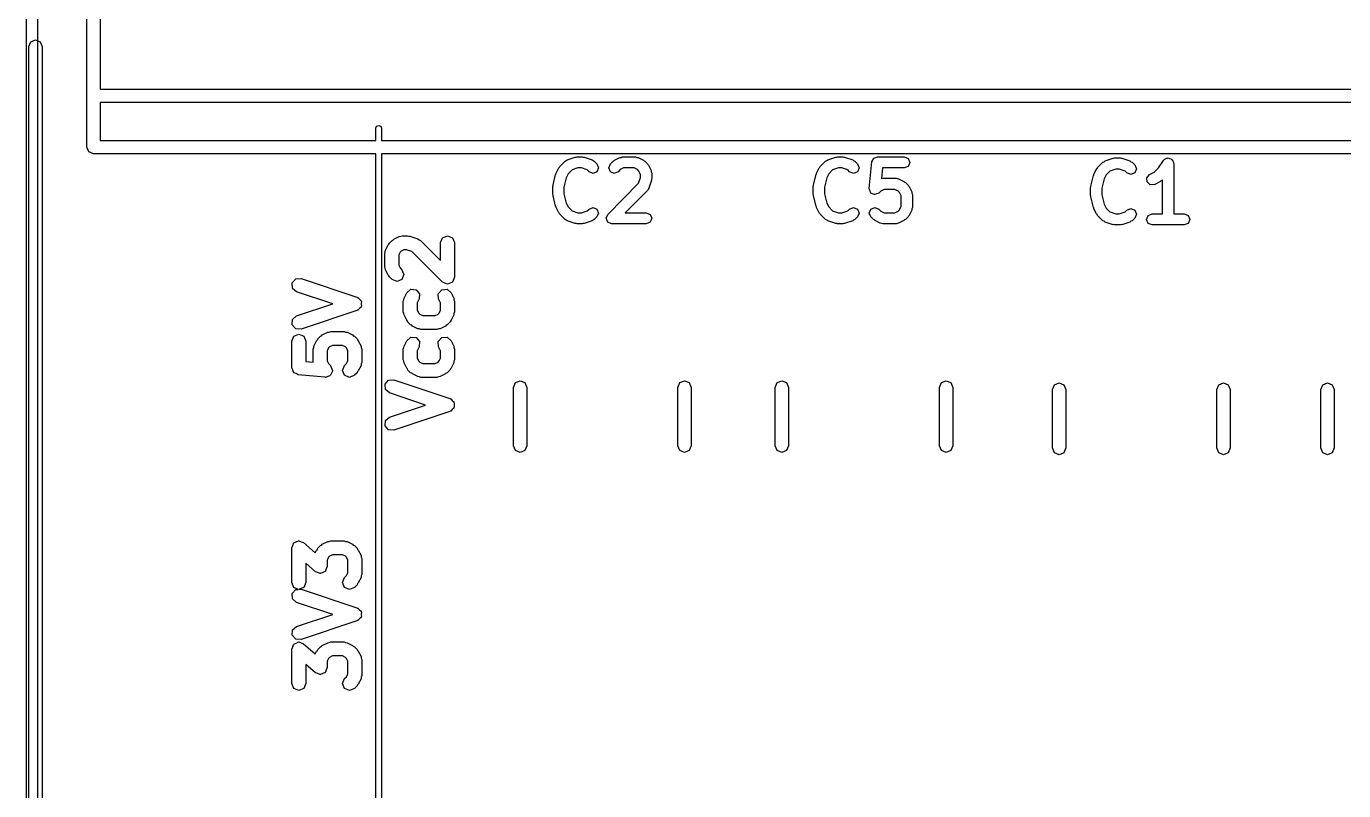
# Model space of a CAD drawing. Extents: x 111.8 to 136.4, y -131 to -94.3.
# Drawn here: x 111.79 to 123.57, y -106.66 to -99.82 of the extents above; entities that cross this region are included whole.
import ezdxf

# ---------------------------------------------------------------- set-up
doc = ezdxf.new("R2010")
doc.units = 0
doc.layers.add('BLACK', color=7, linetype='CONTINUOUS')

msp = doc.modelspace()

# ---------------------------------------------------------------- linework, layer by layer
at = {"layer": 'BLACK', "linetype": 'CONTINUOUS'}
for p, q in [((112.329, -100.9), (112.329, -94.58)), ((112.449, -95.2), (112.449, -100.38)), ((111.789, -129.972), (111.789, -95.396)), ((111.889, -95.446), (111.889, -129.922)), ((111.81, -100), (111.828, -99.9576)), ((111.81, -119.78), (111.81, -100)), ((111.828, -99.9576), (111.87, -99.94)), ((111.87, -99.94), (111.912, -99.9576)), ((111.912, -99.9576), (111.93, -100)), ((111.93, -100), (111.93, -119.78)), ((112.449, -100.38), (135.77, -100.38)), ((112.449, -100.5), (112.449, -100.84)), ((135.77, -100.5), (112.449, -100.5)), ((114.915, -100.73), (114.922, -100.712)), ((114.922, -100.712), (114.94, -100.705)), ((114.94, -100.705), (114.958, -100.712)), ((114.958, -100.712), (114.965, -100.73)), ((112.449, -100.84), (114.915, -100.84)), ((114.915, -100.84), (114.915, -100.73)), ((114.965, -100.73), (114.965, -100.84)), ((114.965, -100.84), (135.77, -100.84)), ((112.347, -100.942), (112.329, -100.9)), ((112.389, -100.96), (112.347, -100.942)), ((114.915, -100.96), (112.389, -100.96)), ((114.915, -119.58), (114.915, -100.96)), ((135.83, -100.96), (114.965, -100.96)), ((114.965, -100.96), (114.965, -119.58)), ((116.55, -101.085), (116.556, -101.08)), ((116.556, -101.08), (116.559, -101.072)), ((116.559, -101.072), (116.607, -101.025)), ((116.607, -101.025), (116.618, -101.02)), ((116.618, -101.02), (116.627, -101.013)), ((116.627, -101.013), (116.698, -100.989)), ((116.698, -100.989), (116.706, -100.989)), ((116.706, -100.989), (116.714, -100.986)), ((116.714, -100.986), (116.761, -100.986)), ((116.761, -100.986), (116.769, -100.989)), ((116.769, -100.989), (116.777, -100.989)), ((116.777, -100.989), (116.849, -101.013)), ((116.849, -101.013), (116.857, -101.02)), ((116.857, -101.02), (116.868, -101.025)), ((116.868, -101.025), (116.892, -101.048)), ((116.892, -101.048), (116.907, -101.084)), ((116.997, -101.084), (117.012, -101.048)), ((117.012, -101.048), (117.036, -101.025)), ((117.036, -101.025), (117.043, -101.021)), ((117.043, -101.021), (117.049, -101.015)), ((117.049, -101.015), (117.096, -100.991)), ((117.096, -100.991), (117.108, -100.991)), ((117.108, -100.991), (117.119, -100.986)), ((117.119, -100.986), (117.238, -100.986)), ((117.238, -100.986), (117.248, -100.991)), ((117.248, -100.991), (117.26, -100.991)), ((117.26, -100.991), (117.308, -101.015)), ((117.308, -101.015), (117.313, -101.021)), ((117.313, -101.021), (117.321, -101.025)), ((117.321, -101.025), (117.344, -101.048)), ((117.344, -101.048), (117.348, -101.056)), ((117.348, -101.056), (117.354, -101.061)), ((117.354, -101.061), (117.378, -101.109)), ((118.88, -101.085), (118.886, -101.08)), ((118.886, -101.08), (118.889, -101.072)), ((118.889, -101.072), (118.937, -101.025)), ((118.937, -101.025), (118.948, -101.02)), ((118.948, -101.02), (118.957, -101.013)), ((118.957, -101.013), (119.028, -100.989)), ((119.028, -100.989), (119.036, -100.989)), ((119.036, -100.989), (119.044, -100.986)), ((119.044, -100.986), (119.091, -100.986)), ((119.091, -100.986), (119.099, -100.989)), ((119.099, -100.989), (119.107, -100.989)), ((119.107, -100.989), (119.179, -101.013)), ((119.179, -101.013), (119.187, -101.02)), ((119.187, -101.02), (119.198, -101.025)), ((119.198, -101.025), (119.222, -101.048)), ((119.222, -101.048), (119.237, -101.084)), ((119.327, -101.269), (119.351, -101.031)), ((119.351, -101.031), (119.359, -101.016)), ((119.359, -101.016), (119.366, -101.001)), ((119.366, -101.001), (119.368, -101)), ((119.368, -101), (119.369, -100.997)), ((119.369, -100.997), (119.385, -100.993)), ((119.385, -100.993), (119.401, -100.986)), ((119.401, -100.986), (119.639, -100.986)), ((119.639, -100.986), (119.674, -101.001)), ((119.674, -101.072), (119.639, -101.086)), ((119.674, -101.001), (119.689, -101.036)), ((119.689, -101.036), (119.674, -101.072)), ((121.369, -101.082), (121.417, -101.035)), ((121.417, -101.035), (121.428, -101.03)), ((121.428, -101.03), (121.437, -101.023)), ((121.437, -101.023), (121.508, -100.999)), ((121.508, -100.999), (121.516, -100.999)), ((121.516, -100.999), (121.524, -100.996)), ((121.524, -100.996), (121.571, -100.996)), ((121.571, -100.996), (121.579, -100.999)), ((121.579, -100.999), (121.587, -100.999)), ((121.587, -100.999), (121.659, -101.023)), ((121.659, -101.023), (121.667, -101.03)), ((121.667, -101.03), (121.678, -101.035)), ((121.678, -101.035), (121.702, -101.058)), ((121.702, -101.058), (121.717, -101.094)), ((121.914, -101.086), (121.958, -101.018)), ((121.958, -101.018), (121.963, -101.016)), ((121.963, -101.016), (121.965, -101.011)), ((121.965, -101.011), (121.978, -101.005)), ((121.978, -101.005), (121.99, -100.997)), ((121.99, -100.997), (121.995, -100.998)), ((121.995, -100.998), (122, -100.996)), ((122, -100.996), (122.013, -101.002)), ((122.013, -101.002), (122.028, -101.005)), ((122.028, -101.005), (122.031, -101.009)), ((122.031, -101.009), (122.035, -101.011)), ((122.035, -101.011), (122.041, -101.024)), ((122.041, -101.024), (122.049, -101.036)), ((122.049, -101.036), (122.048, -101.041)), ((122.048, -101.041), (122.05, -101.046)), ((122.05, -101.046), (122.05, -101.496)), ((116.499, -101.238), (116.522, -101.143)), ((116.522, -101.143), (116.526, -101.139)), ((116.526, -101.133), (116.55, -101.085)), ((116.526, -101.139), (116.526, -101.133)), ((116.618, -101.173), (116.597, -101.257)), ((116.636, -101.137), (116.618, -101.173)), ((116.669, -101.104), (116.636, -101.137)), ((116.722, -101.086), (116.669, -101.104)), ((116.753, -101.086), (116.722, -101.086)), ((116.806, -101.104), (116.753, -101.086)), ((116.821, -101.119), (116.806, -101.104)), ((116.857, -101.134), (116.821, -101.119)), ((116.892, -101.119), (116.857, -101.134)), ((116.907, -101.084), (116.892, -101.119)), ((117.012, -101.119), (116.997, -101.084)), ((117.047, -101.134), (117.012, -101.119)), ((117.082, -101.119), (117.047, -101.134)), ((117.101, -101.101), (117.082, -101.119)), ((117.13, -101.086), (117.101, -101.101)), ((117.226, -101.086), (117.13, -101.086)), ((117.256, -101.101), (117.226, -101.086)), ((117.268, -101.113), (117.256, -101.101)), ((117.265, -101.223), (117.283, -101.171)), ((117.283, -101.143), (117.268, -101.113)), ((117.283, -101.171), (117.283, -101.143)), ((117.38, -101.195), (117.356, -101.266)), ((117.378, -101.109), (117.378, -101.121)), ((117.378, -101.121), (117.383, -101.131)), ((117.383, -101.179), (117.38, -101.187)), ((117.38, -101.187), (117.38, -101.195)), ((117.383, -101.131), (117.383, -101.179)), ((118.829, -101.238), (118.852, -101.143)), ((118.852, -101.143), (118.856, -101.139)), ((118.856, -101.133), (118.88, -101.085)), ((118.856, -101.139), (118.856, -101.133)), ((118.948, -101.173), (118.927, -101.257)), ((118.966, -101.137), (118.948, -101.173)), ((118.999, -101.104), (118.966, -101.137)), ((119.052, -101.086), (118.999, -101.104)), ((119.083, -101.086), (119.052, -101.086)), ((119.136, -101.104), (119.083, -101.086)), ((119.151, -101.119), (119.136, -101.104)), ((119.187, -101.134), (119.151, -101.119)), ((119.222, -101.119), (119.187, -101.134)), ((119.237, -101.084), (119.222, -101.119)), ((119.446, -101.086), (119.437, -101.181)), ((119.437, -101.181), (119.438, -101.181)), ((119.438, -101.181), (119.449, -101.177)), ((119.639, -101.086), (119.446, -101.086)), ((119.449, -101.177), (119.568, -101.177)), ((119.568, -101.177), (119.578, -101.181)), ((119.578, -101.181), (119.59, -101.182)), ((119.59, -101.182), (119.638, -101.206)), ((121.309, -101.248), (121.332, -101.153)), ((121.332, -101.153), (121.336, -101.149)), ((121.336, -101.143), (121.36, -101.095)), ((121.336, -101.149), (121.336, -101.143)), ((121.36, -101.095), (121.366, -101.09)), ((121.366, -101.09), (121.369, -101.082)), ((121.428, -101.183), (121.407, -101.267)), ((121.446, -101.147), (121.428, -101.183)), ((121.479, -101.114), (121.446, -101.147)), ((121.532, -101.096), (121.479, -101.114)), ((121.563, -101.096), (121.532, -101.096)), ((121.616, -101.114), (121.563, -101.096)), ((121.631, -101.129), (121.616, -101.114)), ((121.667, -101.144), (121.631, -101.129)), ((121.702, -101.129), (121.667, -101.144)), ((121.717, -101.094), (121.702, -101.129)), ((121.81, -101.173), (121.835, -101.144)), ((121.812, -101.211), (121.81, -101.173)), ((121.835, -101.144), (121.875, -101.124)), ((121.875, -101.124), (121.914, -101.086)), ((121.95, -101.191), (121.94, -101.201)), ((121.95, -101.496), (121.95, -101.191)), ((116.497, -101.25), (116.5, -101.245)), ((116.497, -101.322), (116.497, -101.25)), ((116.5, -101.245), (116.499, -101.238)), ((116.597, -101.257), (116.597, -101.316)), ((116.597, -101.316), (116.618, -101.4)), ((116.988, -101.501), (117.265, -101.223)), ((117.344, -101.286), (117.144, -101.486)), ((117.349, -101.275), (117.344, -101.286)), ((117.356, -101.266), (117.349, -101.275)), ((118.827, -101.25), (118.83, -101.245)), ((118.827, -101.322), (118.827, -101.25)), ((118.83, -101.245), (118.829, -101.238)), ((118.927, -101.257), (118.927, -101.316)), ((118.927, -101.316), (118.948, -101.4)), ((119.328, -101.272), (119.327, -101.269)), ((119.327, -101.274), (119.328, -101.272)), ((119.334, -101.29), (119.327, -101.274)), ((119.338, -101.306), (119.334, -101.29)), ((119.341, -101.307), (119.338, -101.306)), ((119.342, -101.31), (119.341, -101.307)), ((119.357, -101.316), (119.342, -101.31)), ((119.372, -101.324), (119.357, -101.316)), ((119.409, -101.313), (119.393, -101.318)), ((119.41, -101.311), (119.409, -101.313)), ((119.412, -101.31), (119.41, -101.311)), ((119.431, -101.292), (119.412, -101.31)), ((119.46, -101.277), (119.431, -101.292)), ((119.556, -101.277), (119.46, -101.277)), ((119.586, -101.292), (119.556, -101.277)), ((119.598, -101.304), (119.586, -101.292)), ((119.613, -101.334), (119.598, -101.304)), ((119.638, -101.206), (119.643, -101.212)), ((119.643, -101.212), (119.651, -101.215)), ((119.651, -101.215), (119.674, -101.239)), ((119.674, -101.239), (119.678, -101.247)), ((119.678, -101.247), (119.684, -101.252)), ((119.684, -101.252), (119.708, -101.3)), ((119.708, -101.3), (119.708, -101.311)), ((119.708, -101.311), (119.713, -101.322)), ((121.307, -101.26), (121.31, -101.255)), ((121.307, -101.332), (121.307, -101.26)), ((121.31, -101.255), (121.309, -101.248)), ((121.407, -101.267), (121.407, -101.326)), ((121.841, -101.236), (121.812, -101.211)), ((121.88, -101.234), (121.841, -101.236)), ((121.927, -101.21), (121.88, -101.234)), ((121.933, -101.204), (121.927, -101.21)), ((121.94, -101.201), (121.933, -101.204)), ((116.5, -101.328), (116.497, -101.322)), ((116.499, -101.334), (116.5, -101.328)), ((116.522, -101.429), (116.499, -101.334)), ((116.526, -101.434), (116.522, -101.429)), ((116.526, -101.44), (116.526, -101.434)), ((116.618, -101.4), (116.636, -101.435)), ((118.83, -101.328), (118.827, -101.322)), ((118.829, -101.334), (118.83, -101.328)), ((118.852, -101.429), (118.829, -101.334)), ((118.856, -101.434), (118.852, -101.429)), ((118.856, -101.44), (118.856, -101.434)), ((118.948, -101.4), (118.966, -101.435)), ((119.375, -101.323), (119.372, -101.324)), ((119.377, -101.324), (119.375, -101.323)), ((119.393, -101.318), (119.377, -101.324)), ((119.598, -101.459), (119.613, -101.429)), ((119.613, -101.429), (119.613, -101.334)), ((119.713, -101.322), (119.713, -101.441)), ((121.31, -101.338), (121.307, -101.332)), ((121.309, -101.344), (121.31, -101.338)), ((121.332, -101.439), (121.309, -101.344)), ((121.407, -101.326), (121.428, -101.41)), ((121.428, -101.41), (121.446, -101.445)), ((116.55, -101.487), (116.526, -101.44)), ((116.556, -101.493), (116.55, -101.487)), ((116.559, -101.5), (116.556, -101.493)), ((116.607, -101.548), (116.559, -101.5)), ((116.618, -101.552), (116.607, -101.548)), ((116.627, -101.56), (116.618, -101.552)), ((116.636, -101.435), (116.669, -101.469)), ((116.669, -101.469), (116.722, -101.486)), ((116.722, -101.486), (116.753, -101.486)), ((116.753, -101.486), (116.806, -101.469)), ((116.806, -101.469), (116.821, -101.453)), ((116.821, -101.453), (116.857, -101.439)), ((116.857, -101.552), (116.849, -101.56)), ((116.857, -101.439), (116.892, -101.453)), ((116.868, -101.548), (116.857, -101.552)), ((116.892, -101.524), (116.868, -101.548)), ((116.892, -101.453), (116.907, -101.489)), ((116.907, -101.489), (116.892, -101.524)), ((116.973, -101.536), (116.988, -101.501)), ((116.988, -101.572), (116.973, -101.536)), ((117.144, -101.486), (117.333, -101.486)), ((117.333, -101.486), (117.368, -101.501)), ((117.368, -101.501), (117.383, -101.536)), ((117.383, -101.536), (117.368, -101.572)), ((118.88, -101.487), (118.856, -101.44)), ((118.886, -101.493), (118.88, -101.487)), ((118.889, -101.5), (118.886, -101.493)), ((118.937, -101.548), (118.889, -101.5)), ((118.948, -101.552), (118.937, -101.548)), ((118.957, -101.56), (118.948, -101.552)), ((118.966, -101.435), (118.999, -101.469)), ((118.999, -101.469), (119.052, -101.486)), ((119.052, -101.486), (119.083, -101.486)), ((119.083, -101.486), (119.136, -101.469)), ((119.136, -101.469), (119.151, -101.453)), ((119.151, -101.453), (119.187, -101.439)), ((119.187, -101.552), (119.179, -101.56)), ((119.187, -101.439), (119.222, -101.453)), ((119.198, -101.548), (119.187, -101.552)), ((119.222, -101.524), (119.198, -101.548)), ((119.222, -101.453), (119.237, -101.489)), ((119.237, -101.489), (119.222, -101.524)), ((119.327, -101.489), (119.342, -101.453)), ((119.342, -101.524), (119.327, -101.489)), ((119.342, -101.453), (119.377, -101.439)), ((119.366, -101.548), (119.342, -101.524)), ((119.373, -101.551), (119.366, -101.548)), ((119.379, -101.557), (119.373, -101.551)), ((119.377, -101.439), (119.412, -101.453)), ((119.412, -101.453), (119.431, -101.471)), ((119.431, -101.471), (119.46, -101.486)), ((119.46, -101.486), (119.556, -101.486)), ((119.556, -101.486), (119.586, -101.471)), ((119.586, -101.471), (119.598, -101.459)), ((119.643, -101.551), (119.638, -101.557)), ((119.651, -101.548), (119.643, -101.551)), ((119.674, -101.524), (119.651, -101.548)), ((119.678, -101.516), (119.674, -101.524)), ((119.684, -101.511), (119.678, -101.516)), ((119.708, -101.463), (119.684, -101.511)), ((119.713, -101.441), (119.708, -101.452)), ((119.708, -101.452), (119.708, -101.463)), ((121.336, -101.444), (121.332, -101.439)), ((121.336, -101.45), (121.336, -101.444)), ((121.36, -101.497), (121.336, -101.45)), ((121.366, -101.503), (121.36, -101.497)), ((121.369, -101.51), (121.366, -101.503)), ((121.417, -101.558), (121.369, -101.51)), ((121.446, -101.445), (121.479, -101.479)), ((121.479, -101.479), (121.532, -101.496)), ((121.532, -101.496), (121.563, -101.496)), ((121.563, -101.496), (121.616, -101.479)), ((121.616, -101.479), (121.631, -101.463)), ((121.631, -101.463), (121.667, -101.449)), ((121.667, -101.449), (121.702, -101.463)), ((121.702, -101.534), (121.678, -101.558)), ((121.702, -101.463), (121.717, -101.499)), ((121.717, -101.499), (121.702, -101.534)), ((121.807, -101.546), (121.822, -101.511)), ((121.822, -101.582), (121.807, -101.546)), ((121.822, -101.511), (121.857, -101.496)), ((121.857, -101.496), (121.95, -101.496)), ((122.05, -101.496), (122.143, -101.496)), ((122.143, -101.496), (122.178, -101.511)), ((122.178, -101.511), (122.193, -101.546)), ((122.193, -101.546), (122.178, -101.582)), ((116.698, -101.584), (116.627, -101.56)), ((116.706, -101.583), (116.698, -101.584)), ((116.714, -101.586), (116.706, -101.583)), ((116.761, -101.586), (116.714, -101.586)), ((116.769, -101.583), (116.761, -101.586)), ((116.777, -101.584), (116.769, -101.583)), ((116.849, -101.56), (116.777, -101.584)), ((117.023, -101.586), (116.988, -101.572)), ((117.333, -101.586), (117.023, -101.586)), ((117.368, -101.572), (117.333, -101.586)), ((119.028, -101.584), (118.957, -101.56)), ((119.036, -101.583), (119.028, -101.584)), ((119.044, -101.586), (119.036, -101.583)), ((119.091, -101.586), (119.044, -101.586)), ((119.099, -101.583), (119.091, -101.586)), ((119.107, -101.584), (119.099, -101.583)), ((119.179, -101.56), (119.107, -101.584)), ((119.426, -101.581), (119.379, -101.557)), ((119.438, -101.582), (119.426, -101.581)), ((119.449, -101.586), (119.438, -101.582)), ((119.568, -101.586), (119.449, -101.586)), ((119.578, -101.582), (119.568, -101.586)), ((119.59, -101.581), (119.578, -101.582)), ((119.638, -101.557), (119.59, -101.581)), ((121.428, -101.562), (121.417, -101.558)), ((121.437, -101.57), (121.428, -101.562)), ((121.508, -101.594), (121.437, -101.57)), ((121.516, -101.593), (121.508, -101.594)), ((121.524, -101.596), (121.516, -101.593)), ((121.571, -101.596), (121.524, -101.596)), ((121.579, -101.593), (121.571, -101.596)), ((121.587, -101.594), (121.579, -101.593)), ((121.659, -101.57), (121.587, -101.594)), ((121.667, -101.562), (121.659, -101.57)), ((121.678, -101.558), (121.667, -101.562)), ((121.857, -101.596), (121.822, -101.582)), ((122.143, -101.596), (121.857, -101.596)), ((122.178, -101.582), (122.143, -101.596)), ((115, -101.822), (115.024, -101.774)), ((115.024, -101.774), (115.032, -101.767)), ((115.032, -101.767), (115.036, -101.758)), ((115.036, -101.758), (115.06, -101.734)), ((115.06, -101.734), (115.069, -101.73)), ((115.069, -101.73), (115.076, -101.722)), ((115.076, -101.722), (115.123, -101.698)), ((115.123, -101.698), (115.138, -101.697)), ((115.138, -101.697), (115.151, -101.692)), ((115.151, -101.692), (115.199, -101.692)), ((115.199, -101.692), (115.209, -101.696)), ((115.209, -101.696), (115.219, -101.695)), ((115.219, -101.695), (115.29, -101.719)), ((115.29, -101.719), (115.301, -101.728)), ((115.301, -101.728), (115.315, -101.734)), ((115.315, -101.734), (115.494, -101.913)), ((115.494, -101.754), (115.512, -101.71)), ((115.494, -101.913), (115.494, -101.754)), ((115.512, -101.71), (115.556, -101.692)), ((115.556, -101.692), (115.6, -101.71)), ((115.6, -101.71), (115.619, -101.754)), ((115.619, -101.754), (115.619, -102.064)), ((114.994, -101.85), (114.999, -101.836)), ((114.994, -101.969), (114.994, -101.85)), ((114.999, -101.836), (115, -101.822)), ((115.131, -101.839), (115.119, -101.864)), ((115.119, -101.864), (115.119, -101.954)), ((115.141, -101.829), (115.131, -101.839)), ((115.166, -101.817), (115.141, -101.829)), ((115.189, -101.817), (115.166, -101.817)), ((115.237, -101.833), (115.189, -101.817)), ((115.512, -102.108), (115.237, -101.833)), ((114.999, -101.982), (114.994, -101.969)), ((115, -101.997), (114.999, -101.982)), ((115.024, -102.044), (115, -101.997)), ((115.119, -101.954), (115.131, -101.979)), ((115.131, -101.979), (115.148, -101.996)), ((115.148, -101.996), (115.166, -102.04)), ((114.167, -102.115), (114.198, -102.079)), ((114.17, -102.163), (114.167, -102.115)), ((114.198, -102.079), (114.246, -102.076)), ((114.246, -102.076), (114.746, -102.243)), ((115.032, -102.051), (115.024, -102.044)), ((115.036, -102.06), (115.032, -102.051)), ((115.06, -102.084), (115.036, -102.06)), ((115.104, -102.102), (115.06, -102.084)), ((115.148, -102.084), (115.104, -102.102)), ((115.166, -102.04), (115.148, -102.084)), ((115.556, -102.126), (115.512, -102.108)), ((115.6, -102.108), (115.556, -102.126)), ((115.619, -102.064), (115.6, -102.108)), ((114.206, -102.195), (114.17, -102.163)), ((114.529, -102.302), (114.206, -102.195)), ((114.746, -102.243), (114.749, -102.246)), ((114.749, -102.246), (114.754, -102.246)), ((114.754, -102.246), (114.767, -102.261)), ((115.166, -102.265), (115.167, -102.25)), ((115.167, -102.25), (115.191, -102.203)), ((115.191, -102.203), (115.227, -102.171)), ((115.227, -102.171), (115.275, -102.175)), ((115.275, -102.175), (115.306, -102.211)), ((115.303, -102.258), (115.285, -102.293)), ((115.306, -102.211), (115.303, -102.258)), ((115.473, -102.211), (115.504, -102.175)), ((115.476, -102.258), (115.473, -102.211)), ((115.494, -102.293), (115.476, -102.258)), ((115.504, -102.175), (115.552, -102.171)), ((115.552, -102.171), (115.588, -102.203)), ((115.588, -102.203), (115.612, -102.25)), ((115.612, -102.25), (115.613, -102.265)), ((114.206, -102.409), (114.529, -102.302)), ((114.746, -102.361), (114.246, -102.528)), ((114.749, -102.358), (114.746, -102.361)), ((114.754, -102.358), (114.749, -102.358)), ((114.767, -102.343), (114.754, -102.358)), ((114.767, -102.261), (114.782, -102.274)), ((114.782, -102.33), (114.767, -102.343)), ((114.782, -102.274), (114.782, -102.279)), ((114.782, -102.279), (114.785, -102.282)), ((114.785, -102.322), (114.782, -102.325)), ((114.782, -102.325), (114.782, -102.33)), ((114.785, -102.282), (114.784, -102.302)), ((114.784, -102.302), (114.785, -102.322)), ((115.16, -102.278), (115.166, -102.265)), ((115.16, -102.373), (115.16, -102.278)), ((115.166, -102.387), (115.16, -102.373)), ((115.285, -102.293), (115.285, -102.359)), ((115.285, -102.359), (115.298, -102.384)), ((115.481, -102.384), (115.494, -102.359)), ((115.494, -102.359), (115.494, -102.293)), ((115.613, -102.265), (115.619, -102.278)), ((115.619, -102.373), (115.613, -102.387)), ((115.619, -102.278), (115.619, -102.373)), ((114.167, -102.488), (114.17, -102.441)), ((114.198, -102.524), (114.167, -102.488)), ((114.17, -102.441), (114.206, -102.409)), ((115.167, -102.401), (115.166, -102.387)), ((115.191, -102.449), (115.167, -102.401)), ((115.199, -102.456), (115.191, -102.449)), ((115.202, -102.465), (115.199, -102.456)), ((115.226, -102.489), (115.202, -102.465)), ((115.236, -102.493), (115.226, -102.489)), ((115.243, -102.501), (115.236, -102.493)), ((115.298, -102.384), (115.307, -102.393)), ((115.307, -102.393), (115.333, -102.406)), ((115.333, -102.406), (115.446, -102.406)), ((115.446, -102.406), (115.472, -102.393)), ((115.472, -102.393), (115.481, -102.384)), ((115.543, -102.493), (115.537, -102.501)), ((115.553, -102.489), (115.543, -102.493)), ((115.577, -102.465), (115.553, -102.489)), ((115.581, -102.456), (115.577, -102.465)), ((115.588, -102.449), (115.581, -102.456)), ((115.612, -102.401), (115.588, -102.449)), ((115.613, -102.387), (115.612, -102.401)), ((114.164, -102.635), (114.182, -102.591)), ((114.182, -102.591), (114.226, -102.573)), ((114.246, -102.528), (114.198, -102.524)), ((114.226, -102.573), (114.27, -102.591)), ((114.27, -102.591), (114.289, -102.635)), ((114.396, -102.615), (114.42, -102.591)), ((114.42, -102.591), (114.43, -102.587)), ((114.43, -102.587), (114.436, -102.579)), ((114.436, -102.579), (114.484, -102.556)), ((114.484, -102.556), (114.498, -102.554)), ((114.498, -102.554), (114.512, -102.549)), ((114.512, -102.549), (114.631, -102.549)), ((114.631, -102.549), (114.644, -102.554)), ((114.644, -102.554), (114.659, -102.556)), ((114.659, -102.556), (114.707, -102.579)), ((114.707, -102.579), (114.713, -102.587)), ((114.713, -102.587), (114.723, -102.591)), ((114.723, -102.591), (114.747, -102.615)), ((115.191, -102.631), (115.227, -102.6)), ((115.227, -102.6), (115.275, -102.603)), ((115.29, -102.524), (115.243, -102.501)), ((115.275, -102.603), (115.306, -102.639)), ((115.305, -102.526), (115.29, -102.524)), ((115.318, -102.531), (115.305, -102.526)), ((115.461, -102.531), (115.318, -102.531)), ((115.474, -102.526), (115.461, -102.531)), ((115.473, -102.639), (115.504, -102.603)), ((115.489, -102.524), (115.474, -102.526)), ((115.537, -102.501), (115.489, -102.524)), ((115.504, -102.603), (115.552, -102.6)), ((115.552, -102.6), (115.588, -102.631)), ((114.164, -102.873), (114.164, -102.635)), ((114.289, -102.635), (114.289, -102.817)), ((114.354, -102.707), (114.36, -102.693)), ((114.354, -102.823), (114.354, -102.707)), ((114.36, -102.693), (114.361, -102.679)), ((114.361, -102.679), (114.385, -102.631)), ((114.385, -102.631), (114.392, -102.624)), ((114.392, -102.624), (114.396, -102.615)), ((114.492, -102.696), (114.479, -102.721)), ((114.479, -102.721), (114.479, -102.811)), ((114.501, -102.687), (114.492, -102.696)), ((114.527, -102.674), (114.501, -102.687)), ((114.616, -102.674), (114.527, -102.674)), ((114.642, -102.687), (114.616, -102.674)), ((114.651, -102.696), (114.642, -102.687)), ((114.664, -102.721), (114.651, -102.696)), ((114.664, -102.811), (114.664, -102.721)), ((114.747, -102.615), (114.751, -102.624)), ((114.751, -102.624), (114.758, -102.631)), ((114.758, -102.631), (114.782, -102.679)), ((114.782, -102.679), (114.783, -102.693)), ((114.783, -102.693), (114.789, -102.707)), ((114.789, -102.707), (114.789, -102.826)), ((115.16, -102.707), (115.166, -102.693)), ((115.16, -102.802), (115.16, -102.707)), ((115.166, -102.693), (115.167, -102.679)), ((115.167, -102.679), (115.191, -102.631)), ((115.303, -102.687), (115.285, -102.721)), ((115.285, -102.721), (115.285, -102.787)), ((115.306, -102.639), (115.303, -102.687)), ((115.476, -102.687), (115.473, -102.639)), ((115.494, -102.721), (115.476, -102.687)), ((115.494, -102.787), (115.494, -102.721)), ((115.588, -102.631), (115.612, -102.679)), ((115.612, -102.679), (115.613, -102.693)), ((115.613, -102.693), (115.619, -102.707)), ((115.619, -102.707), (115.619, -102.802)), ((114.289, -102.817), (114.354, -102.823)), ((114.479, -102.811), (114.492, -102.836)), ((114.492, -102.836), (114.508, -102.853)), ((114.634, -102.853), (114.651, -102.836)), ((114.651, -102.836), (114.664, -102.811)), ((114.783, -102.839), (114.782, -102.854)), ((114.789, -102.826), (114.783, -102.839)), ((115.166, -102.815), (115.16, -102.802)), ((115.167, -102.83), (115.166, -102.815)), ((115.191, -102.877), (115.167, -102.83)), ((115.285, -102.787), (115.298, -102.813)), ((115.298, -102.813), (115.307, -102.822)), ((115.307, -102.822), (115.333, -102.835)), ((115.333, -102.835), (115.446, -102.835)), ((115.446, -102.835), (115.472, -102.822)), ((115.472, -102.822), (115.481, -102.812)), ((115.481, -102.812), (115.494, -102.787)), ((115.612, -102.83), (115.588, -102.877)), ((115.613, -102.815), (115.612, -102.83)), ((115.619, -102.802), (115.613, -102.815)), ((114.172, -102.893), (114.164, -102.873)), ((114.178, -102.913), (114.172, -102.893)), ((114.181, -102.914), (114.178, -102.913)), ((114.182, -102.918), (114.181, -102.914)), ((114.201, -102.926), (114.182, -102.918)), ((114.22, -102.936), (114.201, -102.926)), ((114.458, -102.959), (114.22, -102.936)), ((114.461, -102.958), (114.458, -102.959)), ((114.464, -102.96), (114.461, -102.958)), ((114.484, -102.952), (114.464, -102.96)), ((114.504, -102.946), (114.484, -102.952)), ((114.505, -102.943), (114.504, -102.946)), ((114.508, -102.941), (114.505, -102.943)), ((114.508, -102.853), (114.51, -102.856)), ((114.517, -102.922), (114.508, -102.941)), ((114.51, -102.856), (114.513, -102.858)), ((114.513, -102.858), (114.519, -102.878)), ((114.526, -102.903), (114.517, -102.922)), ((114.519, -102.878), (114.527, -102.897)), ((114.527, -102.897), (114.526, -102.9)), ((114.526, -102.9), (114.526, -102.903)), ((114.616, -102.897), (114.634, -102.853)), ((114.634, -102.941), (114.616, -102.897)), ((114.679, -102.96), (114.634, -102.941)), ((114.723, -102.941), (114.679, -102.96)), ((114.747, -102.918), (114.723, -102.941)), ((114.751, -102.908), (114.747, -102.918)), ((114.758, -102.901), (114.751, -102.908)), ((114.782, -102.854), (114.758, -102.901)), ((115.199, -102.884), (115.191, -102.877)), ((115.202, -102.894), (115.199, -102.884)), ((115.226, -102.918), (115.202, -102.894)), ((115.236, -102.921), (115.226, -102.918)), ((115.243, -102.929), (115.236, -102.921)), ((115.29, -102.953), (115.243, -102.929)), ((115.305, -102.954), (115.29, -102.953)), ((115.318, -102.96), (115.305, -102.954)), ((115.461, -102.96), (115.318, -102.96)), ((115.474, -102.954), (115.461, -102.96)), ((115.489, -102.953), (115.474, -102.954)), ((115.537, -102.929), (115.489, -102.953)), ((115.543, -102.921), (115.537, -102.929)), ((115.553, -102.918), (115.543, -102.921)), ((115.577, -102.894), (115.553, -102.918)), ((115.581, -102.884), (115.577, -102.894)), ((115.588, -102.877), (115.581, -102.884)), ((114.997, -103.02), (115.028, -102.984)), ((115, -103.068), (114.997, -103.02)), ((115.036, -103.099), (115, -103.068)), ((115.028, -102.984), (115.076, -102.981)), ((115.076, -102.981), (115.576, -103.147)), ((116.145, -103.049), (116.163, -103.006)), ((116.145, -103.571), (116.145, -103.049)), ((116.163, -103.006), (116.205, -102.989)), ((116.205, -102.989), (116.247, -103.006)), ((116.247, -103.006), (116.265, -103.049)), ((116.265, -103.049), (116.265, -103.571)), ((117.615, -103.049), (117.633, -103.006)), ((117.615, -103.571), (117.615, -103.049)), ((117.633, -103.006), (117.675, -102.989)), ((117.675, -102.989), (117.717, -103.006)), ((117.717, -103.006), (117.735, -103.049)), ((117.735, -103.049), (117.735, -103.571)), ((118.485, -103.049), (118.503, -103.006)), ((118.485, -103.571), (118.485, -103.049)), ((118.503, -103.006), (118.545, -102.989)), ((118.545, -102.989), (118.587, -103.006)), ((118.587, -103.006), (118.605, -103.049)), ((118.605, -103.049), (118.605, -103.571)), ((119.955, -103.049), (119.973, -103.006)), ((119.955, -103.571), (119.955, -103.049)), ((119.973, -103.006), (120.015, -102.989)), ((120.015, -102.989), (120.057, -103.006)), ((120.057, -103.006), (120.075, -103.049)), ((120.075, -103.049), (120.075, -103.571)), ((120.965, -103.069), (120.983, -103.026)), ((120.965, -103.591), (120.965, -103.069)), ((120.983, -103.026), (121.025, -103.009)), ((121.025, -103.009), (121.067, -103.026)), ((121.067, -103.026), (121.085, -103.069)), ((121.085, -103.069), (121.085, -103.591)), ((122.435, -103.069), (122.453, -103.026)), ((122.435, -103.591), (122.435, -103.069)), ((122.453, -103.026), (122.495, -103.009)), ((122.495, -103.009), (122.537, -103.026)), ((122.537, -103.026), (122.555, -103.069)), ((122.555, -103.069), (122.555, -103.591)), ((123.365, -103.069), (123.383, -103.026)), ((123.365, -103.591), (123.365, -103.069)), ((123.383, -103.026), (123.425, -103.009)), ((123.425, -103.009), (123.467, -103.026)), ((123.467, -103.026), (123.485, -103.069)), ((123.485, -103.069), (123.485, -103.591)), ((115.359, -103.207), (115.036, -103.099)), ((115.576, -103.147), (115.579, -103.15)), ((115.579, -103.15), (115.584, -103.151)), ((115.584, -103.151), (115.597, -103.166)), ((115.597, -103.166), (115.612, -103.179)), ((115.612, -103.179), (115.612, -103.183)), ((115.612, -103.183), (115.615, -103.187)), ((115.615, -103.187), (115.614, -103.207)), ((115, -103.345), (115.036, -103.314)), ((115.036, -103.314), (115.359, -103.207)), ((115.576, -103.266), (115.076, -103.433)), ((115.579, -103.263), (115.576, -103.266)), ((115.584, -103.263), (115.579, -103.263)), ((115.597, -103.248), (115.584, -103.263)), ((115.612, -103.235), (115.597, -103.248)), ((115.615, -103.226), (115.612, -103.23)), ((115.612, -103.23), (115.612, -103.235)), ((115.614, -103.207), (115.615, -103.226)), ((114.997, -103.393), (115, -103.345)), ((115.028, -103.429), (114.997, -103.393)), ((115.076, -103.433), (115.028, -103.429)), ((116.163, -103.614), (116.145, -103.571)), ((116.205, -103.631), (116.163, -103.614)), ((116.247, -103.614), (116.205, -103.631)), ((116.265, -103.571), (116.247, -103.614)), ((117.633, -103.614), (117.615, -103.571)), ((117.675, -103.631), (117.633, -103.614)), ((117.717, -103.614), (117.675, -103.631)), ((117.735, -103.571), (117.717, -103.614)), ((118.503, -103.614), (118.485, -103.571)), ((118.545, -103.631), (118.503, -103.614)), ((118.587, -103.614), (118.545, -103.631)), ((118.605, -103.571), (118.587, -103.614)), ((119.973, -103.614), (119.955, -103.571)), ((120.015, -103.631), (119.973, -103.614)), ((120.057, -103.614), (120.015, -103.631)), ((120.075, -103.571), (120.057, -103.614)), ((120.983, -103.634), (120.965, -103.591)), ((121.025, -103.651), (120.983, -103.634)), ((121.067, -103.634), (121.025, -103.651)), ((121.085, -103.591), (121.067, -103.634)), ((122.453, -103.634), (122.435, -103.591)), ((122.495, -103.651), (122.453, -103.634)), ((122.537, -103.634), (122.495, -103.651)), ((122.555, -103.591), (122.537, -103.634)), ((123.383, -103.634), (123.365, -103.591)), ((123.425, -103.651), (123.383, -103.634)), ((123.467, -103.634), (123.425, -103.651)), ((123.485, -103.591), (123.467, -103.634)), ((114.164, -104.485), (114.172, -104.464)), ((114.164, -104.794), (114.164, -104.485)), ((114.172, -104.464), (114.179, -104.444)), ((114.179, -104.444), (114.181, -104.443)), ((114.181, -104.443), (114.182, -104.441)), ((114.182, -104.441), (114.202, -104.432)), ((114.202, -104.432), (114.222, -104.422)), ((114.222, -104.422), (114.224, -104.423)), ((114.224, -104.423), (114.226, -104.422)), ((114.226, -104.422), (114.247, -104.431)), ((114.247, -104.431), (114.267, -104.438)), ((114.267, -104.438), (114.372, -104.529)), ((114.392, -104.498), (114.396, -104.488)), ((114.396, -104.488), (114.42, -104.464)), ((114.42, -104.464), (114.43, -104.46)), ((114.43, -104.46), (114.436, -104.453)), ((114.436, -104.453), (114.484, -104.429)), ((114.484, -104.429), (114.498, -104.428)), ((114.498, -104.428), (114.512, -104.422)), ((114.512, -104.422), (114.631, -104.422)), ((114.631, -104.422), (114.644, -104.428)), ((114.644, -104.428), (114.659, -104.429)), ((114.659, -104.429), (114.707, -104.453)), ((114.707, -104.453), (114.713, -104.46)), ((114.713, -104.46), (114.723, -104.464)), ((114.723, -104.464), (114.747, -104.488)), ((114.747, -104.488), (114.751, -104.498)), ((114.372, -104.529), (114.385, -104.504)), ((114.385, -104.504), (114.392, -104.498)), ((114.492, -104.569), (114.479, -104.595)), ((114.479, -104.595), (114.479, -104.651)), ((114.501, -104.56), (114.492, -104.569)), ((114.527, -104.547), (114.501, -104.56)), ((114.616, -104.547), (114.527, -104.547)), ((114.642, -104.56), (114.616, -104.547)), ((114.651, -104.569), (114.642, -104.56)), ((114.664, -104.595), (114.651, -104.569)), ((114.664, -104.708), (114.664, -104.595)), ((114.751, -104.498), (114.758, -104.504)), ((114.758, -104.504), (114.782, -104.552)), ((114.782, -104.552), (114.783, -104.567)), ((114.783, -104.567), (114.789, -104.58)), ((114.789, -104.58), (114.789, -104.723)), ((114.376, -104.698), (114.289, -104.622)), ((114.289, -104.622), (114.289, -104.794)), ((114.396, -104.706), (114.376, -104.698)), ((114.417, -104.714), (114.396, -104.706)), ((114.419, -104.713), (114.417, -104.714)), ((114.421, -104.714), (114.419, -104.713)), ((114.441, -104.704), (114.421, -104.714)), ((114.461, -104.696), (114.441, -104.704)), ((114.462, -104.694), (114.461, -104.696)), ((114.464, -104.693), (114.462, -104.694)), ((114.471, -104.672), (114.464, -104.693)), ((114.479, -104.651), (114.471, -104.672)), ((114.634, -104.75), (114.651, -104.733)), ((114.651, -104.733), (114.664, -104.708)), ((114.789, -104.723), (114.783, -104.736)), ((114.182, -104.838), (114.164, -104.794)), ((114.223, -104.856), (114.182, -104.838)), ((114.27, -104.838), (114.23, -104.855)), ((114.289, -104.794), (114.27, -104.838)), ((114.616, -104.794), (114.634, -104.75)), ((114.634, -104.838), (114.616, -104.794)), ((114.679, -104.857), (114.634, -104.838)), ((114.723, -104.838), (114.679, -104.857)), ((114.747, -104.815), (114.723, -104.838)), ((114.751, -104.805), (114.747, -104.815)), ((114.758, -104.798), (114.751, -104.805)), ((114.782, -104.751), (114.758, -104.798)), ((114.783, -104.736), (114.782, -104.751)), ((114.167, -104.894), (114.198, -104.857)), ((114.17, -104.941), (114.167, -104.894)), ((114.206, -104.973), (114.17, -104.941)), ((114.198, -104.857), (114.223, -104.856)), ((114.23, -104.855), (114.246, -104.854)), ((114.246, -104.854), (114.746, -105.021)), ((114.529, -105.08), (114.206, -104.973)), ((114.206, -105.187), (114.529, -105.08)), ((114.746, -105.021), (114.749, -105.024)), ((114.749, -105.024), (114.754, -105.024)), ((114.754, -105.024), (114.767, -105.039)), ((114.767, -105.039), (114.782, -105.052)), ((114.782, -105.052), (114.782, -105.057)), ((114.782, -105.057), (114.785, -105.06)), ((114.785, -105.06), (114.784, -105.08)), ((114.784, -105.08), (114.785, -105.1)), ((114.17, -105.219), (114.206, -105.187)), ((114.746, -105.139), (114.246, -105.306)), ((114.749, -105.136), (114.746, -105.139)), ((114.754, -105.136), (114.749, -105.136)), ((114.767, -105.121), (114.754, -105.136)), ((114.782, -105.108), (114.767, -105.121)), ((114.785, -105.1), (114.782, -105.103)), ((114.782, -105.103), (114.782, -105.108)), ((114.167, -105.266), (114.17, -105.219)), ((114.198, -105.303), (114.167, -105.266)), ((114.246, -105.306), (114.198, -105.303)), ((114.164, -105.39), (114.172, -105.369)), ((114.164, -105.699), (114.164, -105.39)), ((114.172, -105.369), (114.179, -105.348)), ((114.179, -105.348), (114.181, -105.347)), ((114.181, -105.347), (114.182, -105.345)), ((114.182, -105.345), (114.202, -105.337)), ((114.202, -105.337), (114.222, -105.327)), ((114.222, -105.327), (114.224, -105.328)), ((114.224, -105.328), (114.226, -105.327)), ((114.226, -105.327), (114.247, -105.335)), ((114.247, -105.335), (114.267, -105.342)), ((114.267, -105.342), (114.372, -105.434)), ((114.372, -105.434), (114.385, -105.409)), ((114.385, -105.409), (114.392, -105.402)), ((114.392, -105.402), (114.396, -105.393)), ((114.396, -105.393), (114.42, -105.369)), ((114.42, -105.369), (114.43, -105.365)), ((114.43, -105.365), (114.436, -105.357)), ((114.436, -105.357), (114.484, -105.334)), ((114.484, -105.334), (114.498, -105.333)), ((114.498, -105.333), (114.512, -105.327)), ((114.512, -105.327), (114.631, -105.327)), ((114.631, -105.327), (114.644, -105.333)), ((114.644, -105.333), (114.659, -105.334)), ((114.659, -105.334), (114.707, -105.357)), ((114.707, -105.357), (114.713, -105.365)), ((114.713, -105.365), (114.723, -105.369)), ((114.723, -105.369), (114.747, -105.393)), ((114.747, -105.393), (114.751, -105.402)), ((114.751, -105.402), (114.758, -105.409)), ((114.758, -105.409), (114.782, -105.457)), ((114.376, -105.603), (114.289, -105.527)), ((114.289, -105.527), (114.289, -105.699)), ((114.479, -105.556), (114.471, -105.577)), ((114.492, -105.474), (114.479, -105.5)), ((114.479, -105.5), (114.479, -105.556)), ((114.501, -105.465), (114.492, -105.474)), ((114.527, -105.452), (114.501, -105.465)), ((114.616, -105.452), (114.527, -105.452)), ((114.642, -105.465), (114.616, -105.452)), ((114.651, -105.474), (114.642, -105.465)), ((114.664, -105.5), (114.651, -105.474)), ((114.664, -105.613), (114.664, -105.5)), ((114.782, -105.457), (114.783, -105.471)), ((114.783, -105.471), (114.789, -105.485)), ((114.789, -105.485), (114.789, -105.628)), ((114.396, -105.61), (114.376, -105.603)), ((114.417, -105.619), (114.396, -105.61)), ((114.419, -105.618), (114.417, -105.619)), ((114.421, -105.619), (114.419, -105.618)), ((114.441, -105.609), (114.421, -105.619)), ((114.461, -105.6), (114.441, -105.609)), ((114.462, -105.598), (114.461, -105.6)), ((114.464, -105.597), (114.462, -105.598)), ((114.471, -105.577), (114.464, -105.597)), ((114.616, -105.699), (114.634, -105.655)), ((114.634, -105.655), (114.651, -105.638)), ((114.651, -105.638), (114.664, -105.613)), ((114.782, -105.656), (114.758, -105.703)), ((114.783, -105.641), (114.782, -105.656)), ((114.789, -105.628), (114.783, -105.641)), ((114.182, -105.743), (114.164, -105.699)), ((114.226, -105.762), (114.182, -105.743)), ((114.27, -105.743), (114.226, -105.762)), ((114.289, -105.699), (114.27, -105.743)), ((114.634, -105.743), (114.616, -105.699)), ((114.679, -105.762), (114.634, -105.743)), ((114.723, -105.743), (114.679, -105.762)), ((114.747, -105.719), (114.723, -105.743)), ((114.751, -105.71), (114.747, -105.719)), ((114.758, -105.703), (114.751, -105.71))]:
    msp.add_line(p, q, dxfattribs=at)

doc.saveas('drawing.dxf')
